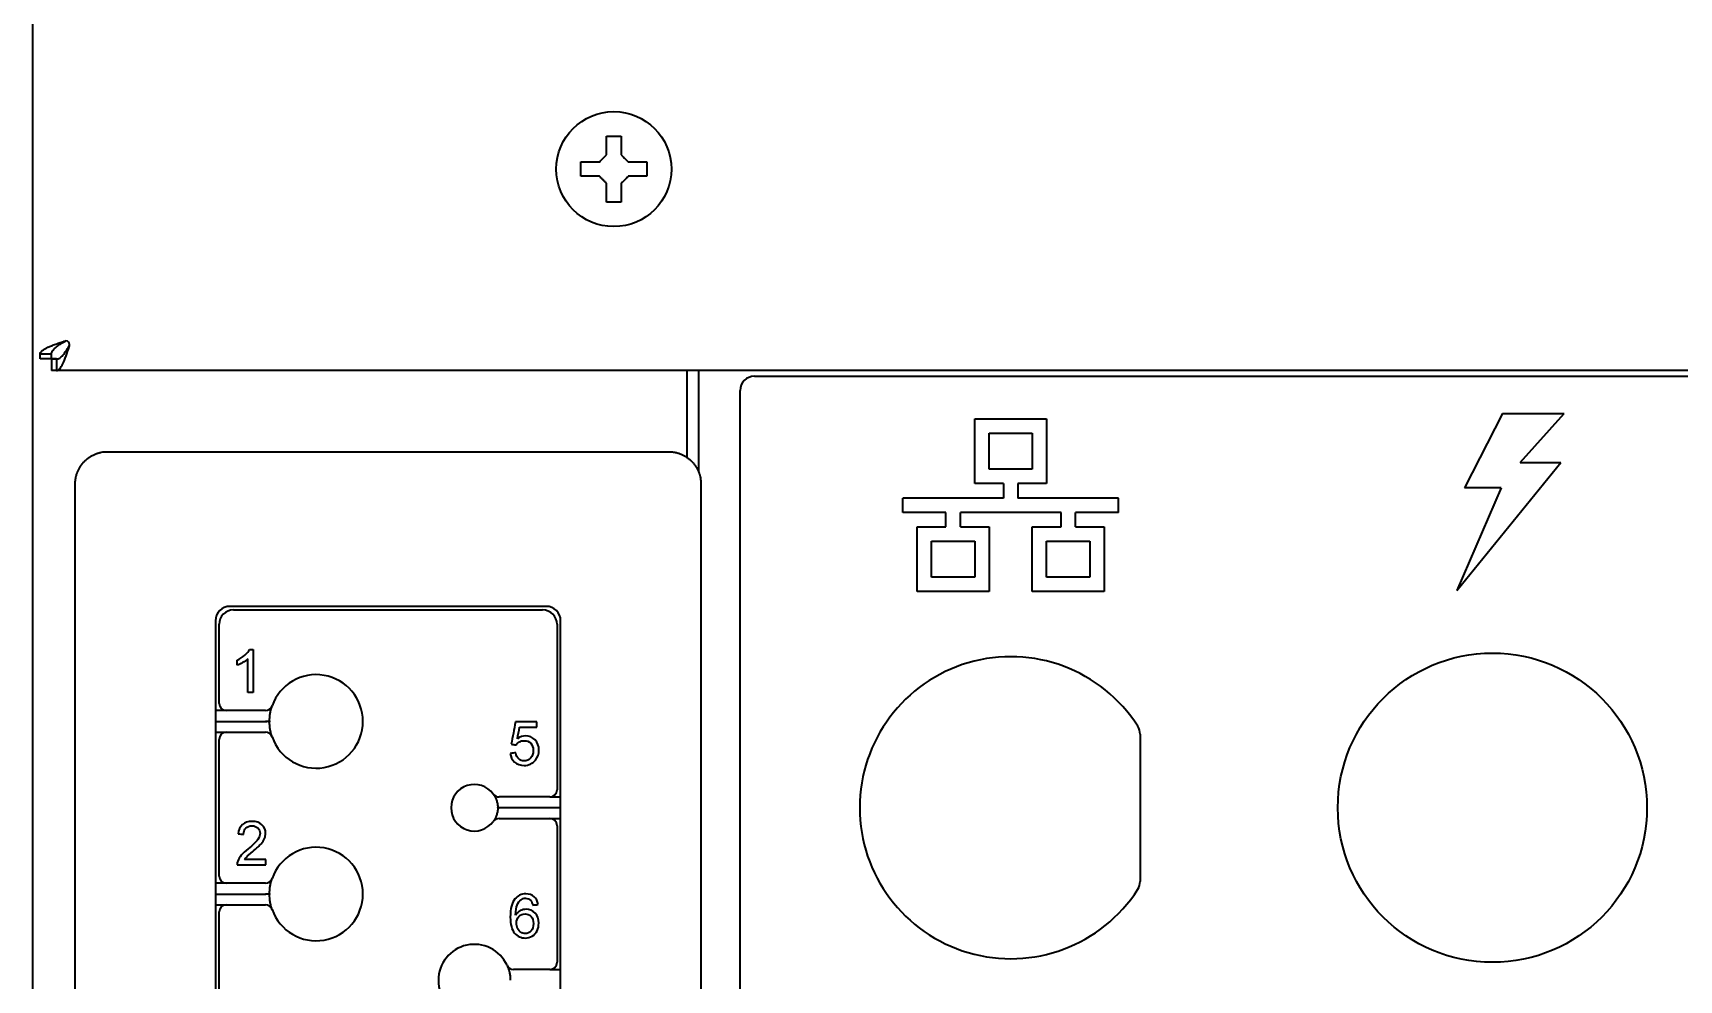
# Model space of a CAD drawing. Header units: inches. Extents: x 90 to 4162, y -443 to 3471.
# Drawn here: x 90.4 to 204.9, y 1304 to 1369.8 of the extents above; entities that cross this region are included whole.
import ezdxf

# ---------------------------------------------------------------- set-up
doc = ezdxf.new("R2010")
doc.units = ezdxf.units.IN
doc.layers.add('1', color=7, linetype='Continuous', true_color=0xffffff)
doc.layers.add('ORTHO$15', color=7, linetype='Continuous', true_color=0xffffff)

msp = doc.modelspace()

# ---------------------------------------------------------------- linework, layer by layer
at = {"lineweight": 35}
msp.add_arc((140.55, 1344.96), 1, 90, 180, dxfattribs=at)
at = {"layer": '1', "color": 7, "linetype": 'Continuous', "lineweight": 35}
for p, q in [((90.37, 1254.96), (90.37, 2249.66)), ((130.27, 1362.66), (130.77, 1362.66)), ((130.77, 1362.66), (131.27, 1362.66)), ((130.77, 1358.06), (130.27, 1358.06)), ((131.27, 1358.06), (130.77, 1358.06)), ((90.87, 1347.16), (90.87, 1347.5)), ((91.67, 1347.16), (91.67, 1347.5)), ((91.67, 1347.16), (90.87, 1347.16)), ((91.67, 1347.16), (92.01, 1347.16)), ((92.01, 1347.16), (91.67, 1347.16)), ((91.67, 1347.16), (91.67, 1346.36)), ((92.01, 1346.36), (91.67, 1346.36)), ((838.73, 1346.36), (92.01, 1346.36)), ((135.87, 1340.31), (135.87, 1346.36)), ((136.67, 1339.29), (136.67, 1346.36)), ((140.55, 1345.96), (313.18, 1345.96)), ((155.87, 1342.99), (160.87, 1342.99)), ((155.87, 1338.49), (155.87, 1342.99)), ((160.87, 1342.99), (160.87, 1338.49)), ((192.57, 1343.36), (189.92, 1338.19)), ((192.57, 1343.36), (196.87, 1343.36)), ((193.79, 1339.95), (196.87, 1343.36)), ((156.87, 1339.49), (156.87, 1341.99)), ((156.87, 1341.99), (159.87, 1341.99)), ((159.87, 1341.99), (159.87, 1339.49)), ((95.56, 1340.71), (134.58, 1340.71)), ((159.87, 1339.49), (156.87, 1339.49)), ((189.39, 1331.07), (196.63, 1339.95)), ((193.79, 1339.95), (196.63, 1339.95)), ((93.31, 1257.45), (93.31, 1338.46)), ((136.83, 1338.46), (136.83, 1257.45)), ((157.87, 1338.49), (155.87, 1338.49)), ((157.87, 1338.49), (157.87, 1337.49)), ((158.87, 1338.49), (158.87, 1337.49)), ((160.87, 1338.49), (158.87, 1338.49)), ((157.87, 1337.49), (150.87, 1337.49)), ((150.87, 1336.49), (150.87, 1337.49)), ((165.87, 1337.49), (158.87, 1337.49)), ((165.87, 1336.49), (165.87, 1337.49)), ((192.47, 1338.19), (189.39, 1331.07)), ((192.47, 1338.19), (189.92, 1338.19)), ((153.87, 1336.49), (150.87, 1336.49)), ((153.87, 1335.49), (153.87, 1336.49)), ((154.87, 1335.49), (154.87, 1336.49)), ((161.87, 1336.49), (154.87, 1336.49)), ((161.87, 1335.49), (161.87, 1336.49)), ((162.87, 1335.49), (162.87, 1336.49)), ((165.87, 1336.49), (162.87, 1336.49)), ((151.87, 1335.49), (153.87, 1335.49)), ((151.87, 1330.99), (151.87, 1335.49)), ((154.87, 1335.49), (156.87, 1335.49)), ((156.87, 1335.49), (156.87, 1330.99)), ((159.87, 1335.49), (161.87, 1335.49)), ((159.87, 1330.99), (159.87, 1335.49)), ((162.87, 1335.49), (164.87, 1335.49)), ((164.87, 1335.49), (164.87, 1330.99)), ((152.87, 1331.99), (152.87, 1334.49)), ((152.87, 1334.49), (155.87, 1334.49)), ((155.87, 1334.49), (155.87, 1331.99)), ((160.87, 1331.99), (160.87, 1334.49)), ((160.87, 1334.49), (163.87, 1334.49)), ((163.87, 1334.49), (163.87, 1331.99)), ((155.87, 1331.99), (152.87, 1331.99)), ((163.87, 1331.99), (160.87, 1331.99)), ((156.87, 1330.99), (151.87, 1330.99)), ((164.87, 1330.99), (159.87, 1330.99)), ((126.07, 1329.96), (104.07, 1329.96)), ((104.32, 1329.71), (125.82, 1329.71)), ((103.07, 1328.96), (103.07, 1278.96)), ((103.32, 1323.21), (103.32, 1328.71)), ((126.82, 1328.71), (126.82, 1317.21)), ((127.07, 1282.37), (127.07, 1328.96)), ((103.82, 1322.71), (103.07, 1322.71)), ((106.54, 1322.71), (103.82, 1322.71)), ((103.07, 1321.96), (106.32, 1321.96)), ((103.07, 1321.21), (103.82, 1321.21)), ((103.82, 1321.21), (106.54, 1321.21)), ((106.32, 1321.96), (106.54, 1321.96)), ((103.32, 1311.21), (103.32, 1320.71)), ((167.37, 1321.08), (167.37, 1310.83)), ((126.32, 1316.71), (122.79, 1316.71)), ((126.32, 1316.71), (127.07, 1316.71)), ((123.82, 1315.96), (122.79, 1315.96)), ((127.07, 1315.96), (123.82, 1315.96)), ((122.79, 1315.21), (126.32, 1315.21)), ((126.32, 1315.21), (127.07, 1315.21)), ((126.82, 1314.71), (126.82, 1305.21)), ((103.82, 1310.71), (103.07, 1310.71)), ((103.07, 1309.96), (106.32, 1309.96)), ((106.54, 1310.71), (103.82, 1310.71)), ((106.32, 1309.96), (106.54, 1309.96)), ((103.07, 1309.21), (103.82, 1309.21)), ((103.32, 1299.21), (103.32, 1308.71)), ((103.82, 1309.21), (106.54, 1309.21)), ((126.32, 1304.71), (123.8, 1304.71)), ((126.32, 1304.71), (127.07, 1304.71))]:
    msp.add_line(p, q, dxfattribs=at)
for centre, radius in [((130.77, 1360.36), 4), ((191.87, 1315.96), 10.75)]:
    msp.add_circle(centre, radius, dxfattribs=at)
for centre, radius, start, end in [((92.67, 1348.16), 0.25, 0, 90), ((104.07, 1328.96), 1, 90, 180), ((104.32, 1328.71), 1, 90, 180), ((125.82, 1328.71), 1, 0, 90), ((126.07, 1328.96), 1, 0, 90), ((158.37, 1315.96), 10.5, 32.6369, 327.3631), ((110.07, 1321.96), 3.25, 199.4712, 160.5288), ((103.82, 1323.21), 0.5, 180, 270), ((106.54, 1323.21), 0.5, 270, 340.5288), ((103.82, 1320.71), 0.5, 90, 180), ((106.54, 1323.21), 1.25, 270, 283.2124), ((106.54, 1320.71), 1.25, 76.7876, 90), ((106.54, 1320.71), 0.5, 19.4712, 90), ((110.07, 1321.96), 3.25, 179.4167, 180.5833), ((166.37, 1321.08), 1, 0, 32.6369), ((121.07, 1315.96), 1.62, 36.0319, 323.9681), ((122.79, 1317.21), 0.5, 216.0319, 270), ((126.32, 1317.21), 0.5, 270, 0), ((122.79, 1317.21), 1.25, 265.7117, 269.8866), ((122.79, 1314.71), 1.25, 90.1134, 94.2883), ((121.07, 1315.96), 1.63, 359.8766, 0.1234), ((122.79, 1317.21), 1.25, 269.8866, 270), ((122.79, 1314.71), 0.5, 90, 143.9681), ((126.32, 1314.71), 0.5, 0, 90), ((110.07, 1309.96), 3.25, 199.4712, 160.5288), ((103.82, 1311.21), 0.5, 180, 270), ((106.54, 1311.21), 0.5, 270, 340.5288), ((166.37, 1310.83), 1, 327.3631, 0), ((106.54, 1311.21), 1.25, 270, 283.2124), ((106.54, 1308.71), 1.25, 76.7876, 90), ((110.07, 1309.96), 3.25, 179.4167, 180.5833), ((103.82, 1308.71), 0.5, 90, 180), ((106.54, 1308.71), 0.5, 19.4712, 90), ((121.07, 1303.96), 2.5, 24.6243, 335.3757), ((126.32, 1305.21), 0.5, 270, 0), ((123.8, 1305.21), 0.5, 204.6243, 270)]:
    msp.add_arc(centre, radius, start, end, dxfattribs=at)
for points, degree in [([(130.27, 1361.36), (130.27, 1361.41), (130.27, 1361.52), (130.27, 1361.68), (130.27, 1361.84), (130.27, 1361.99), (130.27, 1362.15), (130.27, 1362.3), (130.27, 1362.47), (130.27, 1362.59), (130.27, 1362.66)], 3), ([(129.77, 1360.86), (129.8, 1360.88), (129.85, 1360.93), (129.92, 1361.01), (129.99, 1361.08), (130.06, 1361.15), (130.13, 1361.22), (130.2, 1361.29), (130.25, 1361.33), (130.27, 1361.36)], 3), ([(131.27, 1361.36), (131.29, 1361.33), (131.34, 1361.29), (131.41, 1361.21), (131.49, 1361.14), (131.56, 1361.07), (131.63, 1361), (131.7, 1360.93), (131.75, 1360.88), (131.77, 1360.86)], 3), ([(128.47, 1359.86), (128.47, 1360.02), (128.47, 1360.36), (128.47, 1360.69), (128.47, 1360.86)], 3), ([(131.77, 1360.86), (131.83, 1360.86), (131.93, 1360.86), (132.1, 1360.86), (132.25, 1360.86), (132.41, 1360.86), (132.56, 1360.86), (132.72, 1360.86), (132.88, 1360.86), (133.01, 1360.86), (133.07, 1360.86)], 3), ([(133.07, 1360.86), (133.07, 1360.69), (133.07, 1360.36), (133.07, 1360.02), (133.07, 1359.86)], 3), ([(129.77, 1359.86), (129.72, 1359.86), (129.61, 1359.86), (129.45, 1359.86), (129.29, 1359.86), (129.13, 1359.86), (128.98, 1359.86), (128.82, 1359.86), (128.66, 1359.86), (128.54, 1359.86), (128.47, 1359.86)], 3), ([(130.27, 1359.36), (130.25, 1359.38), (130.2, 1359.43), (130.13, 1359.5), (130.06, 1359.57), (129.99, 1359.64), (129.91, 1359.71), (129.84, 1359.79), (129.8, 1359.83), (129.77, 1359.86)], 3), ([(131.77, 1359.86), (131.75, 1359.83), (131.69, 1359.78), (131.62, 1359.71), (131.55, 1359.63), (131.48, 1359.56), (131.41, 1359.49), (131.34, 1359.43), (131.29, 1359.38), (131.27, 1359.36)], 3), ([(131.27, 1359.36), (131.27, 1359.3), (131.27, 1359.19), (131.27, 1359.03), (131.27, 1358.87), (131.27, 1358.72), (131.27, 1358.57), (131.27, 1358.41), (131.27, 1358.24), (131.27, 1358.12), (131.27, 1358.06)], 3), ([(91.67, 1347.5), (90.87, 1347.5)], 1), ([(92.9, 1348.01), (92.91, 1348.05), (92.92, 1348.11), (92.92, 1348.16)], 3), ([(92.01, 1347.16), (92.01, 1346.36)], 1), ([(105.44, 1326.97), (105.52, 1326.97), (105.6, 1326.97), (105.68, 1326.97)], 3), ([(105.68, 1326.97), (105.68, 1325.96), (105.68, 1324.96), (105.68, 1323.96)], 3), ([(104.57, 1325.86), (104.57, 1325.98), (104.57, 1326.1), (104.57, 1326.22)], 3), ([(105.31, 1323.96), (105.31, 1324.74), (105.31, 1325.52), (105.31, 1326.3)], 3), ([(105.68, 1323.96), (105.55, 1323.96), (105.43, 1323.96), (105.31, 1323.96)], 3), ([(123.93, 1321.92), (123.83, 1321.4), (123.73, 1320.89), (123.64, 1320.37)], 3), ([(125.42, 1321.92), (124.92, 1321.92), (124.43, 1321.92), (123.93, 1321.92)], 3), ([(124.06, 1320.76), (124.11, 1321.03), (124.17, 1321.29), (124.22, 1321.56)], 3), ([(124.22, 1321.56), (124.62, 1321.56), (125.02, 1321.56), (125.42, 1321.56)], 3), ([(125.42, 1321.56), (125.42, 1321.68), (125.42, 1321.8), (125.42, 1321.92)], 3), ([(123.64, 1320.37), (123.75, 1320.36), (123.87, 1320.34), (123.98, 1320.33)], 3), ([(123.96, 1319.78), (123.83, 1319.76), (123.7, 1319.75), (123.57, 1319.74)], 3), ([(104.64, 1314.14), (104.77, 1314.13), (104.9, 1314.12), (105.02, 1314.1)], 3), ([(104.62, 1312.25), (104.59, 1312.17), (104.57, 1312.08), (104.57, 1312)], 3), ([(104.57, 1312), (105.24, 1312), (105.9, 1312), (106.56, 1312)], 3), ([(106.56, 1312.35), (106.07, 1312.35), (105.58, 1312.35), (105.09, 1312.35)], 3), ([(106.56, 1312), (106.56, 1312.11), (106.56, 1312.23), (106.56, 1312.35)], 3), ([(124.99, 1309.51), (125.05, 1309.44), (125.1, 1309.34), (125.13, 1309.19)], 3), ([(125.13, 1309.19), (125.26, 1309.2), (125.38, 1309.21), (125.5, 1309.22)], 3)]:
    msp.add_open_spline(points, degree=degree, dxfattribs=at)
for points, knots in [([(131.27, 1362.66), (131.27, 1362.45), (131.27, 1362.24), (131.27, 1361.92), (131.27, 1361.81), (131.27, 1361.59), (131.27, 1361.47), (131.27, 1361.36)], [0, 0, 0, 0, 0.5, 0.5, 0.75, 0.75, 1, 1, 1, 1]), ([(128.47, 1360.86), (128.67, 1360.86), (128.88, 1360.86), (129.21, 1360.86), (129.32, 1360.86), (129.54, 1360.86), (129.66, 1360.86), (129.77, 1360.86)], [0, 0, 0, 0, 0.5, 0.5, 0.75, 0.75, 1, 1, 1, 1]), ([(130.27, 1358.06), (130.27, 1358.26), (130.27, 1358.47), (130.27, 1358.79), (130.27, 1358.9), (130.27, 1359.13), (130.27, 1359.24), (130.27, 1359.36)], [0, 0, 0, 0, 0.5, 0.5, 0.75, 0.75, 1, 1, 1, 1]), ([(133.07, 1359.86), (132.87, 1359.86), (132.66, 1359.86), (132.33, 1359.86), (132.22, 1359.86), (132, 1359.86), (131.89, 1359.86), (131.77, 1359.86)], [0, 0, 0, 0, 0.5, 0.5, 0.75, 0.75, 1, 1, 1, 1]), ([(90.87, 1347.5), (90.87, 1347.53), (90.88, 1347.57), (90.92, 1347.65), (90.95, 1347.68), (91.03, 1347.76), (91.09, 1347.79), (91.2, 1347.87), (91.27, 1347.9), (91.42, 1347.98), (91.51, 1348.01), (91.68, 1348.09), (91.78, 1348.12), (91.98, 1348.2), (92.09, 1348.24), (92.3, 1348.31), (92.41, 1348.35), (92.52, 1348.38)], [0, 0, 0, 0, 0.125, 0.125, 0.25, 0.25, 0.375, 0.375, 0.5, 0.5, 0.625, 0.625, 0.75, 0.75, 0.875, 0.875, 1, 1, 1, 1]), ([(91.67, 1347.5), (91.67, 1347.57), (91.69, 1347.65), (91.78, 1347.79), (91.85, 1347.87), (92.02, 1348.01), (92.12, 1348.09), (92.34, 1348.24), (92.46, 1348.31), (92.59, 1348.38)], [0, 0, 0, 0, 0.25, 0.25, 0.5, 0.5, 0.75, 0.75, 1, 1, 1, 1]), ([(92.01, 1347.16), (92.05, 1347.16), (92.09, 1347.16), (92.16, 1347.19), (92.2, 1347.2), (92.27, 1347.25), (92.31, 1347.28), (92.38, 1347.34), (92.42, 1347.38), (92.49, 1347.46), (92.53, 1347.51), (92.6, 1347.61), (92.64, 1347.66), (92.71, 1347.77), (92.75, 1347.83), (92.82, 1347.95), (92.86, 1348.01), (92.9, 1348.07)], [0, 0, 0, 0, 0.125, 0.125, 0.25, 0.25, 0.375, 0.375, 0.5, 0.5, 0.625, 0.625, 0.75, 0.75, 0.875, 0.875, 1, 1, 1, 1]), ([(92.01, 1346.36), (92.09, 1346.36), (92.16, 1346.4), (92.31, 1346.56), (92.38, 1346.68), (92.53, 1346.98), (92.6, 1347.17), (92.75, 1347.57), (92.82, 1347.79), (92.9, 1348.01)], [0, 0, 0, 0, 0.25, 0.25, 0.5, 0.5, 0.75, 0.75, 1, 1, 1, 1]), ([(92.52, 1348.38), (92.53, 1348.38), (92.53, 1348.39), (92.54, 1348.39), (92.55, 1348.39), (92.56, 1348.39), (92.57, 1348.4), (92.58, 1348.4), (92.59, 1348.4), (92.61, 1348.4), (92.62, 1348.4), (92.63, 1348.4), (92.64, 1348.41), (92.65, 1348.41), (92.66, 1348.41), (92.67, 1348.41), (92.67, 1348.41)], [0, 0, 0, 0, 0.070356, 0.140723, 0.211142, 0.28165, 0.352287, 0.42309, 0.494098, 0.565348, 0.636878, 0.708725, 0.780925, 0.853514, 0.926527, 1, 1, 1, 1]), ([(92.9, 1348.07), (92.9, 1348.08), (92.9, 1348.08), (92.9, 1348.09), (92.91, 1348.09), (92.91, 1348.1), (92.91, 1348.1), (92.91, 1348.11), (92.92, 1348.12), (92.92, 1348.12), (92.92, 1348.13), (92.92, 1348.14), (92.92, 1348.14), (92.92, 1348.15), (92.92, 1348.15), (92.92, 1348.16)], [0, 0, 0, 0, 0.080334, 0.15963, 0.23801, 0.315596, 0.392515, 0.468899, 0.544881, 0.620598, 0.696185, 0.771782, 0.847526, 0.923553, 1, 1, 1, 1]), ([(93.31, 1338.46), (93.31, 1338.5), (93.31, 1338.54), (93.32, 1338.61), (93.32, 1338.65), (93.33, 1338.72), (93.33, 1338.76), (93.34, 1338.83), (93.35, 1338.87), (93.36, 1338.92), (93.36, 1338.94), (93.37, 1338.98), (93.38, 1338.99), (93.39, 1339.05), (93.4, 1339.08), (93.42, 1339.15), (93.43, 1339.19), (93.45, 1339.24), (93.46, 1339.26), (93.47, 1339.29), (93.48, 1339.31), (93.51, 1339.4), (93.55, 1339.46), (93.61, 1339.59), (93.65, 1339.65), (93.73, 1339.77), (93.78, 1339.83), (93.85, 1339.92), (93.87, 1339.95), (93.91, 1339.99), (93.92, 1340), (93.95, 1340.03), (93.96, 1340.04), (94.03, 1340.11), (94.08, 1340.16), (94.19, 1340.25), (94.25, 1340.29), (94.37, 1340.37), (94.44, 1340.41), (94.53, 1340.46), (94.57, 1340.48), (94.63, 1340.51), (94.67, 1340.53), (94.74, 1340.56), (94.77, 1340.57), (94.82, 1340.59), (94.84, 1340.59), (94.87, 1340.61), (94.89, 1340.61), (94.93, 1340.62), (94.95, 1340.63), (94.98, 1340.64), (95, 1340.64), (95.05, 1340.66), (95.09, 1340.66), (95.2, 1340.69), (95.27, 1340.7), (95.42, 1340.71), (95.49, 1340.71), (95.56, 1340.71)], [0, 0, 0, 0, 0.03125, 0.03125, 0.0625, 0.0625, 0.09375, 0.09375, 0.125, 0.125, 0.140625, 0.140625, 0.15625, 0.15625, 0.1875, 0.1875, 0.21875, 0.21875, 0.234375, 0.234375, 0.25, 0.25, 0.3125, 0.3125, 0.375, 0.375, 0.4375, 0.4375, 0.46875, 0.46875, 0.484375, 0.484375, 0.5, 0.5, 0.5625, 0.5625, 0.625, 0.625, 0.6875, 0.6875, 0.71875, 0.71875, 0.75, 0.75, 0.78125, 0.78125, 0.796875, 0.796875, 0.8125, 0.8125, 0.828125, 0.828125, 0.84375, 0.84375, 0.875, 0.875, 0.9375, 0.9375, 1, 1, 1, 1]), ([(134.58, 1340.71), (134.62, 1340.71), (134.65, 1340.71), (134.73, 1340.71), (134.76, 1340.71), (134.84, 1340.7), (134.87, 1340.69), (134.95, 1340.68), (134.98, 1340.68), (135.04, 1340.67), (135.06, 1340.66), (135.09, 1340.65), (135.11, 1340.65), (135.16, 1340.64), (135.2, 1340.63), (135.27, 1340.61), (135.3, 1340.59), (135.37, 1340.57), (135.41, 1340.56), (135.51, 1340.51), (135.58, 1340.48), (135.71, 1340.41), (135.77, 1340.38), (135.89, 1340.29), (135.95, 1340.25), (136.03, 1340.18), (136.06, 1340.16), (136.1, 1340.12), (136.12, 1340.11), (136.14, 1340.08), (136.16, 1340.07), (136.22, 1340), (136.27, 1339.95), (136.36, 1339.83), (136.41, 1339.78), (136.49, 1339.65), (136.53, 1339.59), (136.58, 1339.49), (136.6, 1339.46), (136.63, 1339.39), (136.64, 1339.36), (136.67, 1339.29), (136.68, 1339.26), (136.7, 1339.21), (136.71, 1339.19), (136.72, 1339.15), (136.73, 1339.14), (136.74, 1339.1), (136.74, 1339.08), (136.75, 1339.05), (136.76, 1339.03), (136.77, 1338.97), (136.78, 1338.94), (136.8, 1338.83), (136.81, 1338.76), (136.82, 1338.61), (136.83, 1338.54), (136.83, 1338.46)], [0, 0, 0, 0, 0.03125, 0.03125, 0.0625, 0.0625, 0.09375, 0.09375, 0.125, 0.125, 0.140625, 0.140625, 0.15625, 0.15625, 0.1875, 0.1875, 0.21875, 0.21875, 0.25, 0.25, 0.3125, 0.3125, 0.375, 0.375, 0.4375, 0.4375, 0.46875, 0.46875, 0.484375, 0.484375, 0.5, 0.5, 0.5625, 0.5625, 0.625, 0.625, 0.6875, 0.6875, 0.71875, 0.71875, 0.75, 0.75, 0.78125, 0.78125, 0.796875, 0.796875, 0.8125, 0.8125, 0.828125, 0.828125, 0.84375, 0.84375, 0.875, 0.875, 0.9375, 0.9375, 1, 1, 1, 1]), ([(104.57, 1326.22), (104.78, 1326.31), (104.96, 1326.43), (105.27, 1326.71), (105.38, 1326.84), (105.44, 1326.97)], [0, 0, 0, 0, 0.500072, 0.500072, 1, 1, 1, 1]), ([(105.31, 1326.3), (105.22, 1326.22), (105.1, 1326.13), (104.81, 1325.96), (104.69, 1325.9), (104.57, 1325.86)], [0, 0, 0, 0, 0.499419, 0.499419, 1, 1, 1, 1]), ([(106.82, 1321.99), (106.82, 1322.07), (106.83, 1322.15), (106.84, 1322.27), (106.84, 1322.31), (106.85, 1322.39), (106.86, 1322.43), (106.87, 1322.52), (106.88, 1322.56), (106.9, 1322.65), (106.91, 1322.69), (106.92, 1322.76), (106.93, 1322.78), (106.94, 1322.82), (106.94, 1322.83), (106.95, 1322.86), (106.95, 1322.87), (106.97, 1322.93), (106.99, 1322.99), (107.01, 1323.04)], [0, 0, 0, 0, 0.25, 0.25, 0.375, 0.375, 0.5, 0.5, 0.625, 0.625, 0.75, 0.75, 0.8125, 0.8125, 0.84375, 0.84375, 0.875, 0.875, 1, 1, 1, 1]), ([(107.01, 1320.87), (107, 1320.9), (106.99, 1320.93), (106.98, 1320.96), (106.97, 1320.98), (106.96, 1321), (106.96, 1321.02), (106.95, 1321.05), (106.94, 1321.08), (106.93, 1321.13), (106.92, 1321.15), (106.91, 1321.2), (106.91, 1321.22), (106.9, 1321.26), (106.89, 1321.29), (106.88, 1321.35), (106.87, 1321.39), (106.86, 1321.48), (106.85, 1321.52), (106.84, 1321.6), (106.84, 1321.64), (106.83, 1321.76), (106.82, 1321.84), (106.82, 1321.92)], [0, 0, 0, 0, 0.0625, 0.0625, 0.09375, 0.09375, 0.125, 0.125, 0.1875, 0.1875, 0.25, 0.25, 0.3125, 0.3125, 0.375, 0.375, 0.5, 0.5, 0.625, 0.625, 0.75, 0.75, 1, 1, 1, 1]), ([(123.57, 1319.74), (123.6, 1319.49), (123.69, 1319.29), (124.04, 1318.98), (124.26, 1318.9), (124.87, 1318.9), (125.13, 1319.03), (125.48, 1319.47), (125.56, 1319.7), (125.56, 1320.26), (125.47, 1320.49), (125.11, 1320.85), (124.89, 1320.95), (124.43, 1320.95), (124.24, 1320.88), (124.06, 1320.76)], [0, 0, 0, 0, 0.140922, 0.140922, 0.281844, 0.281844, 0.453247, 0.453247, 0.593415, 0.593415, 0.740711, 0.740711, 0.88832, 0.88832, 1, 1, 1, 1]), ([(123.98, 1320.33), (124.04, 1320.42), (124.11, 1320.48), (124.3, 1320.59), (124.41, 1320.62), (124.72, 1320.62), (124.87, 1320.56), (125.11, 1320.32), (125.17, 1320.15), (125.17, 1319.72), (125.11, 1319.54), (124.86, 1319.27), (124.71, 1319.21), (124.39, 1319.21), (124.26, 1319.26), (124.05, 1319.44), (123.99, 1319.59), (123.96, 1319.78)], [0, 0, 0, 0, 0.087762, 0.087762, 0.175829, 0.175829, 0.316737, 0.316737, 0.456744, 0.456744, 0.604956, 0.604956, 0.753169, 0.753169, 0.876359, 0.876359, 1, 1, 1, 1]), ([(122.39, 1316.91), (122.4, 1316.89), (122.42, 1316.87), (122.44, 1316.83), (122.45, 1316.82), (122.46, 1316.8), (122.47, 1316.79), (122.49, 1316.76), (122.5, 1316.74), (122.52, 1316.69), (122.53, 1316.67), (122.55, 1316.63), (122.56, 1316.61), (122.58, 1316.57), (122.58, 1316.55), (122.61, 1316.49), (122.62, 1316.46), (122.64, 1316.38), (122.65, 1316.34), (122.67, 1316.26), (122.67, 1316.23), (122.69, 1316.15), (122.69, 1316.11), (122.7, 1316.04), (122.7, 1316), (122.7, 1315.96)], [0, 0, 0, 0, 0.0625, 0.0625, 0.09375, 0.09375, 0.125, 0.125, 0.1875, 0.1875, 0.25, 0.25, 0.3125, 0.3125, 0.375, 0.375, 0.5, 0.5, 0.625, 0.625, 0.75, 0.75, 0.875, 0.875, 1, 1, 1, 1]), ([(122.7, 1315.95), (122.7, 1315.88), (122.69, 1315.8), (122.67, 1315.69), (122.67, 1315.65), (122.65, 1315.57), (122.64, 1315.53), (122.62, 1315.46), (122.61, 1315.42), (122.58, 1315.34), (122.56, 1315.3), (122.53, 1315.24), (122.52, 1315.22), (122.5, 1315.18), (122.49, 1315.15), (122.47, 1315.12), (122.46, 1315.11), (122.45, 1315.09), (122.44, 1315.08), (122.42, 1315.04), (122.4, 1315.02), (122.39, 1315)], [0, 0, 0, 0, 0.25, 0.25, 0.375, 0.375, 0.5, 0.5, 0.625, 0.625, 0.75, 0.75, 0.8125, 0.8125, 0.875, 0.875, 0.90625, 0.90625, 0.9375, 0.9375, 1, 1, 1, 1]), ([(105.02, 1314.1), (105.02, 1314.29), (105.08, 1314.44), (105.29, 1314.65), (105.43, 1314.7), (105.78, 1314.7), (105.91, 1314.65), (106.12, 1314.45), (106.17, 1314.33), (106.17, 1314.05), (106.12, 1313.9), (105.89, 1313.58), (105.67, 1313.37), (105.13, 1312.93), (104.97, 1312.78), (104.75, 1312.52), (104.67, 1312.39), (104.62, 1312.25)], [0, 0, 0, 0, 0.147157, 0.147157, 0.293787, 0.293787, 0.431567, 0.431567, 0.569855, 0.569855, 0.700903, 0.700903, 0.83184, 0.83184, 0.91592, 0.91592, 1, 1, 1, 1]), ([(105.09, 1312.35), (105.13, 1312.42), (105.18, 1312.48), (105.3, 1312.62), (105.45, 1312.74), (105.93, 1313.15), (106.12, 1313.33), (106.35, 1313.58), (106.43, 1313.71), (106.53, 1313.94), (106.55, 1314.06), (106.55, 1314.41), (106.47, 1314.61), (106.13, 1314.93), (105.91, 1315.01), (105.33, 1315.01), (105.11, 1314.94), (104.77, 1314.64), (104.67, 1314.42), (104.64, 1314.14)], [0, 0, 0, 0, 0.067112, 0.067112, 0.133836, 0.133836, 0.214006, 0.214006, 0.294415, 0.294415, 0.374823, 0.374823, 0.532056, 0.532056, 0.689288, 0.689288, 0.844844, 0.844844, 1, 1, 1, 1]), ([(106.82, 1309.99), (106.82, 1310.07), (106.83, 1310.15), (106.84, 1310.27), (106.84, 1310.31), (106.85, 1310.39), (106.86, 1310.43), (106.87, 1310.52), (106.88, 1310.56), (106.9, 1310.65), (106.91, 1310.69), (106.92, 1310.76), (106.93, 1310.78), (106.94, 1310.82), (106.94, 1310.83), (106.95, 1310.86), (106.95, 1310.87), (106.97, 1310.93), (106.99, 1310.99), (107.01, 1311.04)], [0, 0, 0, 0, 0.25, 0.25, 0.375, 0.375, 0.5, 0.5, 0.625, 0.625, 0.75, 0.75, 0.8125, 0.8125, 0.84375, 0.84375, 0.875, 0.875, 1, 1, 1, 1]), ([(107.01, 1308.87), (107, 1308.9), (106.99, 1308.93), (106.98, 1308.96), (106.97, 1308.98), (106.96, 1309), (106.96, 1309.02), (106.95, 1309.05), (106.94, 1309.08), (106.93, 1309.13), (106.92, 1309.15), (106.91, 1309.2), (106.91, 1309.22), (106.9, 1309.26), (106.89, 1309.29), (106.88, 1309.35), (106.87, 1309.39), (106.86, 1309.48), (106.85, 1309.52), (106.84, 1309.6), (106.84, 1309.64), (106.83, 1309.76), (106.82, 1309.84), (106.82, 1309.92)], [0, 0, 0, 0, 0.0625, 0.0625, 0.09375, 0.09375, 0.125, 0.125, 0.1875, 0.1875, 0.25, 0.25, 0.3125, 0.3125, 0.375, 0.375, 0.5, 0.5, 0.625, 0.625, 0.75, 0.75, 1, 1, 1, 1]), ([(125.5, 1309.22), (125.47, 1309.46), (125.38, 1309.64), (125.08, 1309.9), (124.88, 1309.97), (124.33, 1309.97), (124.08, 1309.85), (123.68, 1309.36), (123.57, 1308.94), (123.57, 1307.84), (123.67, 1307.47), (124.06, 1307.02), (124.31, 1306.9), (124.79, 1306.9), (124.95, 1306.95), (125.24, 1307.12), (125.35, 1307.24), (125.51, 1307.57), (125.55, 1307.74), (125.55, 1308.22), (125.47, 1308.45), (125.12, 1308.81), (124.91, 1308.9), (124.53, 1308.9), (124.39, 1308.87), (124.14, 1308.74), (124.03, 1308.64), (123.94, 1308.5)], [0, 0, 0, 0, 0.071489, 0.071489, 0.143365, 0.143365, 0.239824, 0.239824, 0.350334, 0.350334, 0.449005, 0.449005, 0.547868, 0.547868, 0.605704, 0.605704, 0.663539, 0.663539, 0.721594, 0.721594, 0.809979, 0.809979, 0.898561, 0.898561, 0.949219, 0.949219, 1, 1, 1, 1]), ([(123.94, 1308.5), (123.94, 1308.8), (123.98, 1309.03), (124.11, 1309.36), (124.2, 1309.48), (124.41, 1309.63), (124.51, 1309.67), (124.77, 1309.67), (124.89, 1309.61), (124.99, 1309.51)], [0, 0, 0, 0, 0.268687, 0.268687, 0.536289, 0.536289, 0.743134, 0.743134, 1, 1, 1, 1]), ([(124.08, 1307.56), (124.02, 1307.68), (124, 1307.8), (124, 1308.12), (124.05, 1308.28), (124.29, 1308.52), (124.43, 1308.58), (124.76, 1308.58), (124.9, 1308.52), (125.01, 1308.4)], [0, 0, 0, 0, 0.179265, 0.179265, 0.451403, 0.451403, 0.724443, 0.724443, 1, 1, 1, 1]), ([(125.01, 1308.4), (125.12, 1308.28), (125.18, 1308.12), (125.18, 1307.69), (125.12, 1307.52), (124.9, 1307.27), (124.76, 1307.21), (124.5, 1307.21), (124.4, 1307.24), (124.21, 1307.36), (124.13, 1307.45), (124.08, 1307.56)], [0, 0, 0, 0, 0.22228, 0.22228, 0.453616, 0.453616, 0.684166, 0.684166, 0.842812, 0.842812, 1, 1, 1, 1]), ([(123.34, 1305), (123.36, 1304.97), (123.37, 1304.95), (123.38, 1304.91), (123.39, 1304.9), (123.4, 1304.87), (123.4, 1304.86), (123.42, 1304.82), (123.43, 1304.8), (123.44, 1304.75), (123.45, 1304.73), (123.46, 1304.69), (123.47, 1304.66), (123.48, 1304.62), (123.49, 1304.6), (123.5, 1304.54), (123.51, 1304.49), (123.53, 1304.41), (123.54, 1304.37), (123.55, 1304.29), (123.55, 1304.25), (123.57, 1304.13), (123.57, 1304.06), (123.57, 1303.98)], [0, 0, 0, 0, 0.0625, 0.0625, 0.09375, 0.09375, 0.125, 0.125, 0.1875, 0.1875, 0.25, 0.25, 0.3125, 0.3125, 0.375, 0.375, 0.5, 0.5, 0.625, 0.625, 0.75, 0.75, 1, 1, 1, 1])]:
    msp.add_open_spline(points, degree=3, knots=knots, dxfattribs=at)
at = {"layer": 'ORTHO$15', "color": 7, "linetype": 'Continuous', "lineweight": 35, "extrusion": (0, 1, 0)}
msp.add_line((139.55, 1268.24), (139.55, 1344.96), dxfattribs=at)

doc.saveas('drawing.dxf')
